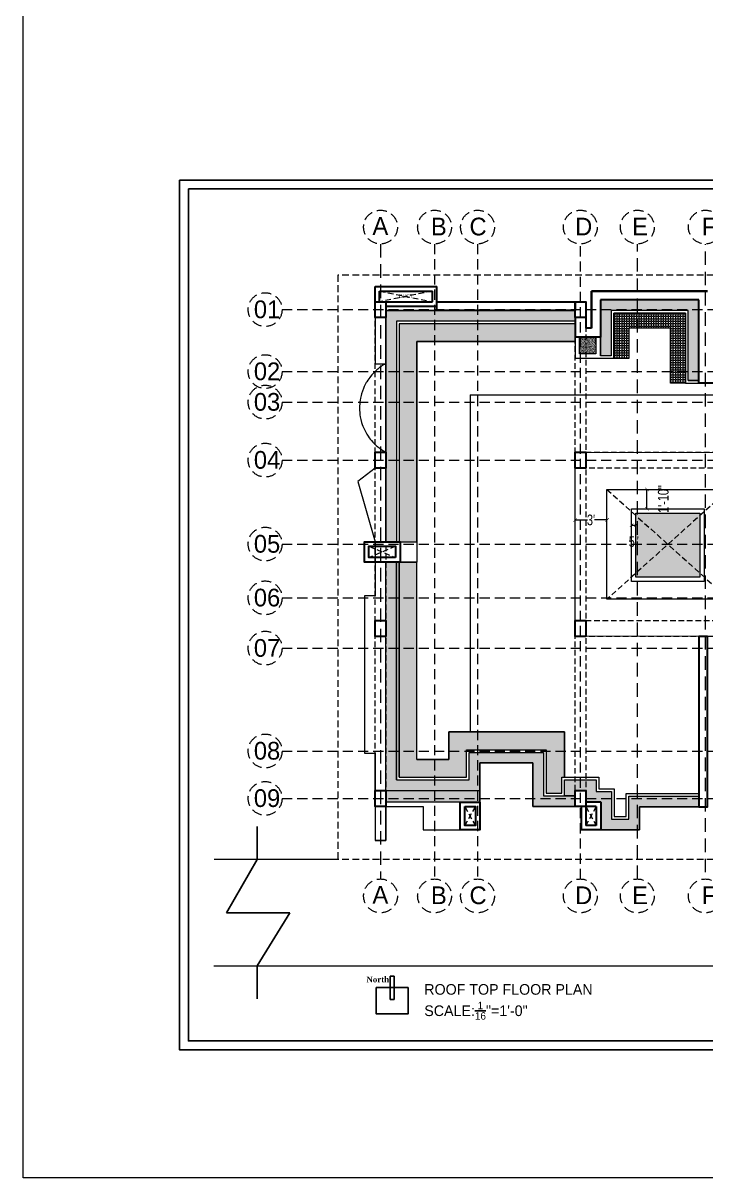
# Model space of a CAD drawing. Header units: inches. Extents: x 23587 to 406221, y -226199 to -75910.
# Drawn here: x 387632 to 388403, y -216016 to -214712 of the extents above; entities that cross this region are included whole.
import ezdxf

# ---------------------------------------------------------------- set-up
doc = ezdxf.new("R2010")
doc.units = ezdxf.units.IN
doc.header["$LTSCALE"] = 25.4
doc.header["$MEASUREMENT"] = 0
doc.header["$PDMODE"] = 34
doc.linetypes.add('DASHED', pattern=[0.75, 0.5, -0.25])
for name, color, linetype, lineweight in [('COLOUM', 1, 'Continuous', 40), ('Fresh air fan', 250, 'Continuous', 0), ('North Line', 7, 'Continuous', 0), ('sill', 252, 'Continuous', 13), ('wall', 7, 'Continuous', 30)]:
    doc.layers.add(name, color=color, linetype=linetype, lineweight=lineweight)
doc.styles.add('2', font='ARIALN.TTF')
doc.styles.add('MtXpl_Times_New_Roma', font='timesbd.ttf')
doc.styles.add('Swis 721 LrCn BT', font='swisscl.ttf')
doc.dimstyles.new('WORKING DIM_01', dxfattribs={"dimtxt": 7, "dimasz": 4, "dimexe": 0.03, "dimexo": 0.0125, "dimgap": 0.0125, "dimtad": 0, "dimdec": 0, "dimzin": 0, "dimdsep": 46, "dimlunit": 4, "dimtxsty": 'Swis 721 LrCn BT', "dimblk": 'ARCHTICK', "dimcen": 0.135, "dimdle": 0.03, "dimclrd": 256, "dimclre": 256, "dimclrt": 256, "dimadec": 0, "dimazin": 0, "dimtfac": 1, "dimtdec": 0, "dimtofl": 0, "dimtmove": 2, "dimatfit": 3, "dimldrblk": 'ARCHTICK', "dimfxl": 0, "dimtolj": 1, "dimtzin": 0, "dimlwd": -1, "dimlwe": -1, "dimarcsym": 0})
pattern_1 = [(37.5, (387455.4772, -204766.60535), (-0.03149668, 0.963411885), [0, -0.76, 0, -0.85, 0, -0.8125]), (7.5, (387455.4772, -204766.6053), (0.88488835, 1.41107303), [0, -0.41, 0, -0.685, 0, -0.2625]), (327.5, (387454.8622, -204766.60535), (1.55707093, 0.00282953), [0, -0.25, 0, -0.9, 0, -1.175]), (317.5, (387454.8622, -204766.6053), (1.5030633, 0.43883778), [0, -0.125, 0, -0.59, 0, -0.675])]
pattern_2 = [(0, (387455.4772, -204766.6053), (0, 2.75), [2, -0.75]), (90, (387455.4772, -204766.6053), (-2.75, 2e-16), [2, -0.75])]
pattern_3 = [(37.5, (387455.4772, -204766.6053), (-0.04724502, 1.44511783), [0, -1.14, 0, -1.275, 0, -1.21875]), (7.5, (387455.4772, -204766.6053), (1.32733253, 2.11660955), [0, -0.615, 0, -1.0275, 0, -0.39375]), (327.5, (387454.5547, -204766.6053), (2.3356064, 0.00424429), [0, -0.375, 0, -1.35, 0, -1.7625]), (317.5, (387454.5547, -204766.6053), (2.25459495, 0.65825667), [0, -0.1875, 0, -0.885, 0, -1.0125])]

# ---------------------------------------------------------------- blocks, each defined once
blk = doc.blocks.new('FGHFDHDFGHFG')
at = {"layer": 'Fresh air fan', "color": 254, "linetype": 'DASHED', "lineweight": 5, "ltscale": 1.2}
for p, q in [((579.9, -6628), (579.9, -7344.9)), ((869.7, -7344.9), (869.7, -6628)), ((946.4, -7337.4), (946.4, -6628)), ((1002.9, -7344.9), (1002.9, -6628))]:
    blk.add_line(p, q, dxfattribs=at)
at = {"layer": 'Fresh air fan', "color": 254, "linetype": 'DASHED', "lineweight": 5, "ltscale": 0.9}
for p, q in [((640.9, -6628), (640.9, -7344.9)), ((689.4, -6628), (689.4, -7344.9)), ((805.4, -7344.9), (805.4, -6628)), ((1043.4, -7344.9), (1043.4, -6628)), ((1102.4, -7344.9), (1102.4, -6628)), ((1140.9, -7344.9), (1140.9, -6628)), ((1278.9, -7344.9), (1278.9, -6628)), ((1335.4, -7344.9), (1335.4, -6628)), ((1411.2, -7344.9), (1411.2, -6628)), ((1470.9, -7344.9), (1470.9, -6628)), ((1541.2, -7344.9), (1541.2, -6628)), ((1598.4, -7344.9), (1598.4, -6628)), ((1669.4, -7344.9), (1669.4, -6628)), ((1719.9, -7344.9), (1719.9, -6628)), ((468.8, -6702), (1823.6, -6702)), ((468.8, -6772), (1823.6, -6772)), ((468.8, -6806.5), (1823.6, -6806.5)), ((468.8, -6872), (1823.6, -6872)), ((468.8, -6966.8), (1823.6, -6966.8)), ((468.8, -7027.5), (1823.6, -7027.5)), ((468.8, -7084.3), (1823.6, -7084.3)), ((468.8, -7200.5), (1823.6, -7200.5)), ((468.8, -7254), (1823.6, -7254))]:
    blk.add_line(p, q, dxfattribs=at)
at = {"layer": 'Fresh air fan', "color": 252, "linetype": 'DASHED', "lineweight": 5, "ltscale": 0.9}
for centre in [(579.9, -6608.8), (640.9, -6608.8), (689.4, -6608.8), (805.4, -6608.8), (869.7, -6608.8), (946.4, -6608.8), (1002.9, -6608.8), (1043.4, -6608.8), (1102.4, -6608.8), (1140.9, -6608.8), (1278.9, -6608.8), (1335.4, -6608.8), (1411.2, -6608.8), (1470.9, -6608.8), (1541.2, -6608.8), (1598.4, -6608.8), (1669.4, -6608.8), (1719.9, -6608.8), (449.7, -6702), (1842.8, -6702), (449.7, -6772), (1842.8, -6772), (449.7, -6806.5), (1842.8, -6806.5), (449.7, -6872), (1842.8, -6872), (449.7, -6966.8), (1842.8, -6966.8), (449.7, -7027.5), (1842.8, -7027.5), (449.7, -7084.3), (1842.8, -7084.3), (449.7, -7200.5), (1842.8, -7200.5), (449.7, -7254), (1842.8, -7254), (579.9, -7364.1), (640.9, -7364.1), (689.4, -7364.1), (805.4, -7364.1), (869.7, -7364.1), (946.4, -7364.1), (1002.9, -7364.1), (1043.4, -7364.1), (1102.4, -7364.1), (1140.9, -7364.1), (1278.9, -7364.1), (1335.4, -7364.1), (1411.2, -7364.1), (1470.9, -7364.1), (1541.2, -7364.1), (1598.4, -7364.1), (1669.4, -7364.1), (1719.9, -7364.1)]:
    blk.add_circle(centre, 19.1, dxfattribs=at)
at = {"layer": 'Fresh air fan', "color": 250, "lineweight": 25, "ltscale": 0.09, "char_height": 20, "attachment_point": 1, "style": '2'}
for s, width, insert in [('{\\fCentury Gothic|b0|i0|c0|p34;A}', 20, (570.8, -6597.6)), ('{\\fCentury Gothic|b0|i0|c0|p34;B}', 20, (636.8, -6598.2)), ('{\\fCentury Gothic|b0|i0|c0|p34;C}', 20, (680.3, -6598.2)), ('{\\fCentury Gothic|b0|i0|c0|p34;D}', 20, (799.5, -6598.2)), ('{\\fCentury Gothic|b0|i0|c0|p34;E}', 20, (863.7, -6598.2)), ('{\\fCentury Gothic|b0|i0|c0|p34;F}', 20, (942.3, -6598.2)), ('{\\fCentury Gothic|b0|i0|c0|p34;G}', 20, (991.4, -6598.2)), ('{\\fCentury Gothic|b0|i0|c0|p34;H}', 20, (1036.3, -6598.2)), ('{\\fCentury Gothic|b0|i0|c0|p34;I}', 20, (1101.8, -6598.2)), ('{\\fCentury Gothic|b0|i0|c0|p34;J}', 20, (1134.2, -6598.2)), ('{\\fCentury Gothic|b0|i0|c0|p34;K}', 20, (1273.4, -6598.2)), ('{\\fCentury Gothic|b0|i0|c0|p34;L}', 20, (1331.1, -6598.2)), ('{\\fCentury Gothic|b0|i0|c0|p34;M}', 20, (1400, -6598.2)), ('{\\fCentury Gothic|b0|i0|c0|p34;N}', 20, (1462.4, -6598.2)), ('{\\fCentury Gothic|b0|i0|c0|p34;O}', 20, (1530, -6598.2)), ('{\\fCentury Gothic|b0|i0|c0|p34;P}', 20, (1595.1, -6598.2)), ('{\\fCentury Gothic|b0|i0|c0|p34;Q}', 20, (1658.3, -6598.2)), ('{\\fCentury Gothic|b0|i0|c0|p34;R}', 20, (1715.8, -6598.2)), ('{\\fCentury Gothic|b0|i0|c0|p34;01}', 20, (437, -6691.7)), ('{\\fCentury Gothic|b0|i0|c0|p34;01}', 20, (1830.1, -6691.7)), ('{\\fCentury Gothic|b0|i0|c0|p34;02}', 25.183, (437, -6761.7)), ('{\\fCentury Gothic|b0|i0|c0|p34;02}', 25.183, (1830.1, -6761.7)), ('{\\fCentury Gothic|b0|i0|c0|p34;03}', 25.488, (437, -6796.2)), ('{\\fCentury Gothic|b0|i0|c0|p34;03}', 25.488, (1830.1, -6796.2)), ('{\\fCentury Gothic|b0|i0|c0|p34;04}', 20, (437, -6861.7)), ('{\\fCentury Gothic|b0|i0|c0|p34;04}', 20, (1830.1, -6861.7)), ('{\\fCentury Gothic|b0|i0|c0|p34;05}', 20, (437, -6956.5)), ('{\\fCentury Gothic|b0|i0|c0|p34;05}', 20, (1830.1, -6956.5)), ('{\\fCentury Gothic|b0|i0|c0|p34;06}', 20, (437, -7017.2)), ('{\\fCentury Gothic|b0|i0|c0|p34;06}', 20, (1830.1, -7017.2)), ('{\\fCentury Gothic|b0|i0|c0|p34;07}', 26.708, (437, -7074.1)), ('{\\fCentury Gothic|b0|i0|c0|p34;07}', 26.708, (1830.1, -7074.1)), ('{\\fCentury Gothic|b0|i0|c0|p34;08}', 20, (437, -7190.2)), ('{\\fCentury Gothic|b0|i0|c0|p34;08}', 20, (1830.1, -7190.2)), ('{\\fCentury Gothic|b0|i0|c0|p34;09}', 20, (437, -7243.7)), ('{\\fCentury Gothic|b0|i0|c0|p34;09}', 20, (1830.1, -7243.7)), ('{\\fCentury Gothic|b0|i0|c0|p34;A}', 20, (570.8, -7352.8)), ('{\\fCentury Gothic|b0|i0|c0|p34;B}', 20, (636.8, -7353.4)), ('{\\fCentury Gothic|b0|i0|c0|p34;C}', 20, (680.3, -7353.4)), ('{\\fCentury Gothic|b0|i0|c0|p34;D}', 20, (799.5, -7353.4)), ('{\\fCentury Gothic|b0|i0|c0|p34;E}', 20, (863.7, -7353.4)), ('{\\fCentury Gothic|b0|i0|c0|p34;F}', 20, (942.3, -7353.4)), ('{\\fCentury Gothic|b0|i0|c0|p34;G}', 20, (991.4, -7353.4)), ('{\\fCentury Gothic|b0|i0|c0|p34;H}', 20, (1036.3, -7353.4)), ('{\\fCentury Gothic|b0|i0|c0|p34;I}', 20, (1101.8, -7353.4)), ('{\\fCentury Gothic|b0|i0|c0|p34;J}', 20, (1134.2, -7353.4)), ('{\\fCentury Gothic|b0|i0|c0|p34;K}', 20, (1273.4, -7353.4)), ('{\\fCentury Gothic|b0|i0|c0|p34;L}', 20, (1331.1, -7353.4)), ('{\\fCentury Gothic|b0|i0|c0|p34;M}', 20, (1400, -7353.4)), ('{\\fCentury Gothic|b0|i0|c0|p34;N}', 20, (1462.4, -7353.4)), ('{\\fCentury Gothic|b0|i0|c0|p34;O}', 20, (1530, -7353.4)), ('{\\fCentury Gothic|b0|i0|c0|p34;P}', 20, (1595.1, -7353.4)), ('{\\fCentury Gothic|b0|i0|c0|p34;Q}', 20, (1658.3, -7353.4)), ('{\\fCentury Gothic|b0|i0|c0|p34;R}', 20, (1715.8, -7353.4))]:
    blk.add_mtext_dynamic_manual_height_columns(s, width=width, gutter_width=0.5, heights=[0], dxfattribs=dict(at, insert=insert))
blk = doc.blocks.new('_ArchTick')
at = {"color": 0, "linetype": 'ByBlock', "const_width": 0.15}
blk.add_lwpolyline([(-0.5, -0.5), (0.5, 0.5)], dxfattribs=at)
blk = doc.blocks.new('*D65')
at = {"layer": 'Defpoints', "color": 0, "lineweight": 13, "ltscale": 0.09, "transparency": 16777216}
for p in [(388254.9, -215272.3), (388290.9, -215272.3), (388290.9, -215273.4)]:
    blk.add_point(p, dxfattribs=at)
at = {"layer": 'Fresh air fan', "linetype": 'Continuous', "ltscale": 0.09, "transparency": 16777216}
for p, q in [((388254.9, -215272.3), (388254.9, -215273.4)), ((388254.9, -215273.4), (388268.8, -215273.4)), ((388290.9, -215273.4), (388277, -215273.4)), ((388290.9, -215272.3), (388290.9, -215273.4))]:
    blk.add_line(p, q, dxfattribs=at)
at = {"layer": 'Fresh air fan', "ltscale": 0.09, "transparency": 16777216, "xscale": 4, "yscale": 4, "zscale": 4, "rotation": 180}
blk.add_blockref('_ArchTick', (388254.9, -215273.4), dxfattribs=at)
at = {"layer": 'Fresh air fan', "ltscale": 0.09, "transparency": 16777216, "xscale": 4, "yscale": 4, "zscale": 4}
blk.add_blockref('_ArchTick', (388290.9, -215273.4), dxfattribs=at)
at = {"layer": 'Fresh air fan', "lineweight": 13, "ltscale": 0.09, "transparency": 16777216, "insert": (388272.9, -215273.4), "char_height": 12, "attachment_point": 5, "style": 'Swis 721 LrCn BT'}
blk.add_mtext("\\A1;3'", dxfattribs=at)
blk = doc.blocks.new('*D66')
at = {"layer": 'Defpoints', "color": 0, "lineweight": 13, "ltscale": 0.09, "transparency": 16777216}
for p in [(388318.6, -215278.1), (388323.6, -215278.1), (388323.6, -215279.3)]:
    blk.add_point(p, dxfattribs=at)
at = {"layer": 'Fresh air fan', "linetype": 'Continuous', "ltscale": 0.09, "transparency": 16777216}
for p, q in [((388318.6, -215278.1), (388318.6, -215279.4)), ((388318.6, -215279.3), (388323.6, -215279.3)), ((388323.6, -215278.1), (388323.6, -215279.4))]:
    blk.add_line(p, q, dxfattribs=at)
at = {"layer": 'Fresh air fan', "ltscale": 0.09, "transparency": 16777216, "xscale": 4, "yscale": 4, "zscale": 4, "rotation": 180}
blk.add_blockref('_ArchTick', (388318.6, -215279.3), dxfattribs=at)
at = {"layer": 'Fresh air fan', "ltscale": 0.09, "transparency": 16777216, "xscale": 4, "yscale": 4, "zscale": 4}
blk.add_blockref('_ArchTick', (388323.6, -215279.3), dxfattribs=at)
at = {"layer": 'Fresh air fan', "lineweight": 13, "ltscale": 0.09, "transparency": 16777216, "insert": (388321.1, -215297.8), "char_height": 12, "attachment_point": 5, "style": 'Swis 721 LrCn BT'}
blk.add_mtext('\\A1;5"', dxfattribs=at)
blk = doc.blocks.new('*D67')
at = {"layer": 'Defpoints', "color": 0, "lineweight": 13, "ltscale": 0.09, "transparency": 16777216}
for p in [(388333.7, -215238.9), (388336, -215238.9), (388333.7, -215260.8)]:
    blk.add_point(p, dxfattribs=at)
at = {"layer": 'Fresh air fan', "linetype": 'Continuous', "ltscale": 0.09, "transparency": 16777216}
for p, q in [((388333.8, -215238.9), (388336, -215238.9)), ((388336, -215260.8), (388336, -215238.8)), ((388333.8, -215260.8), (388336, -215260.8))]:
    blk.add_line(p, q, dxfattribs=at)
at = {"layer": 'Fresh air fan', "ltscale": 0.09, "transparency": 16777216, "xscale": 4, "yscale": 4, "zscale": 4}
for p, rotation in [((388336, -215238.9), 90), ((388336, -215260.8), 270)]:
    blk.add_blockref('_ArchTick', p, dxfattribs=dict(at, rotation=rotation))
at = {"layer": 'Fresh air fan', "lineweight": 13, "ltscale": 0.09, "transparency": 16777216, "insert": (388354.5, -215249.8), "char_height": 12, "attachment_point": 5, "rotation": 90, "style": 'Swis 721 LrCn BT'}
blk.add_mtext('\\A1;1\'-10"', dxfattribs=at)

msp = doc.modelspace()

# ---------------------------------------------------------------- hatches: boundary and pattern name
at = {"layer": 'Fresh air fan', "lineweight": 5, "ltscale": 0.09}
h = msp.add_hatch(dxfattribs=at)
h.set_pattern_fill('AR-SAND', color=92, scale=0.5)
h.set_pattern_definition(pattern_1)
h.paths.add_polyline_path([(388283.5, -215066.9), (388283.5, -215024.9), (388394.4, -215024.9), (388394.4, -215115.9), (388382.4, -215115.9), (388382.4, -215036.9), (388295.5, -215036.9), (388295.5, -215087.9), (388283.5, -215087.9)])
h = msp.add_hatch(dxfattribs=at)
h.set_pattern_fill('AR-SAND', color=92, scale=0.5)
h.set_pattern_definition(pattern_1)
h.paths.add_polyline_path([(388041.4, -215036.9), (388254.9, -215036.9), (388254.9, -215048.9), (388053.4, -215048.9), (388053.4, -215297.9), (388041.4, -215297.9)])
at = {"layer": 'Fresh air fan', "lineweight": 5, "ltscale": 0.09, "true_color": 0x636466}
h = msp.add_hatch(dxfattribs=at)
h.set_pattern_fill('ANGLE', color=251, scale=10)
h.set_pattern_definition(pattern_2)
h.paths.add_polyline_path([(388298.5, -215090.9), (388298.5, -215039.9), (388379.4, -215039.9), (388379.4, -215118.9), (388362.4, -215118.9), (388362.4, -215056.9), (388315.5, -215056.9), (388315.5, -215090.9)])
h = msp.add_hatch(dxfattribs=at)
h.set_pattern_fill('ANGLE', color=251, scale=10)
h.set_pattern_definition(pattern_2)
h.paths.add_polyline_path([(388057.4, -215297.9), (388076.4, -215297.9), (388076.4, -215071.9), (388254.9, -215071.9), (388254.9, -215051.9), (388056.4, -215051.9), (388056.4, -215297.9)])
at = {"layer": 'Fresh air fan', "lineweight": 5, "ltscale": 0.09}
h = msp.add_hatch(dxfattribs=at)
h.set_pattern_fill('AR-SAND', color=92, scale=0.5)
h.set_pattern_definition(pattern_1)
h.paths.add_polyline_path([(388259.9, -215066.9), (388278.5, -215066.9), (388278.5, -215085.9), (388259.9, -215085.9)])
h = msp.add_hatch(dxfattribs=at)
h.set_pattern_fill('AR-SAND', color=92, scale=0.75)
h.set_pattern_definition([(37.5, (387455.4772, -204749.1369), (-0.04724502, 1.44511783), [0, -1.14, 0, -1.275, 0, -1.21875]), (7.5, (387455.4772, -204749.1369), (1.32733253, 2.11660955), [0, -0.615, 0, -1.0275, 0, -0.39375]), (327.5, (387454.5547, -204749.1369), (2.3356064, 0.00424429), [0, -0.375, 0, -1.35, 0, -1.7625]), (317.5, (387454.5547, -204749.1369), (2.25459495, 0.65825667), [0, -0.1875, 0, -0.885, 0, -1.0125])])
h.paths.add_polyline_path([(388323.6, -215265.8), (388395.6, -215265.8), (388395.6, -215337.8), (388323.6, -215337.8)])
h = msp.add_hatch(dxfattribs=at)
h.set_pattern_fill('AR-SAND', color=92, scale=0.75)
h.set_pattern_definition(pattern_3)
h.paths.add_polyline_path([(388242.9, -215584.9), (388254.9, -215584.9), (388254.9, -215596.9), (388207.4, -215596.9), (388207.4, -215547.8), (388147.4, -215547.8), (388147.4, -215591.9), (388041.4, -215591.9), (388041.4, -215320.9), (388053.4, -215320.9), (388053.4, -215566.9), (388135.4, -215566.9), (388135.4, -215535.8), (388219.4, -215535.8), (388219.4, -215584.9)])
at = {"layer": 'Fresh air fan', "lineweight": 5, "ltscale": 0.09, "true_color": 0x636466}
h = msp.add_hatch(dxfattribs=at)
h.set_pattern_fill('ANGLE', color=251, scale=10)
h.set_pattern_definition(pattern_2)
h.paths.add_polyline_path([(388242.9, -215563.9), (388242.9, -215512.8), (388112.4, -215512.8), (388112.4, -215543.9), (388076.4, -215543.9), (388076.4, -215320.9), (388056.4, -215320.9), (388056.4, -215563.9), (388132.4, -215563.9), (388132.4, -215532.8), (388222.4, -215532.8), (388222.4, -215581.9), (388239.9, -215581.9), (388239.9, -215563.9)])
at = {"layer": 'Fresh air fan', "lineweight": 5, "ltscale": 0.09}
h = msp.add_hatch(dxfattribs=at)
h.set_pattern_fill('AR-SAND', color=92, scale=0.75)
h.set_pattern_definition(pattern_3)
h.paths.add_polyline_path([(388242.9, -215584.9), (388242.9, -215566.9), (388278.9, -215566.9), (388278.9, -215579.9), (388295.9, -215579.9), (388295.9, -215611.3), (388315.6, -215611.3), (388315.6, -215585.4), (388394.4, -215585.4), (388394.4, -215597.4), (388327.6, -215597.4), (388327.6, -215623.3), (388284.2, -215623.3), (388284.2, -215591.9), (388266.9, -215591.9), (388266.9, -215578.9), (388254.9, -215578.9), (388254.9, -215584.9)])

# ---------------------------------------------------------------- linework, layer by layer
at = {"layer": 'COLOUM', "lineweight": 30}
for points in [[(388041.4, -215044.9), (388029.4, -215044.9), (388029.4, -215026.9), (388041.4, -215026.9)], [(388266.9, -215044.9), (388254.9, -215044.9), (388254.9, -215026.9), (388266.9, -215026.9)], [(388041.4, -215214.9), (388029.4, -215214.9), (388029.4, -215196.9), (388041.4, -215196.9)], [(388266.9, -215214.9), (388254.9, -215214.9), (388254.9, -215196.9), (388266.9, -215196.9)], [(388041.4, -215404.9), (388029.4, -215404.9), (388029.4, -215386.9), (388041.4, -215386.9)], [(388266.9, -215404.9), (388254.9, -215404.9), (388254.9, -215386.9), (388266.9, -215386.9)], [(388041.4, -215596.9), (388029.4, -215596.9), (388029.4, -215578.9), (388041.4, -215578.9)], [(388266.9, -215596.9), (388254.9, -215596.9), (388254.9, -215578.9), (388266.9, -215578.9)]]:
    msp.add_lwpolyline(points, close=True, dxfattribs=at)
at = {"layer": 'Fresh air fan', "color": 140, "linetype": 'DASHED', "lineweight": 5, "ltscale": 0.6}
for p, q in [((389211.4, -214996.9), (387987.4, -214996.9)), ((387987.4, -214996.9), (387987.4, -215656.9)), ((389211.4, -215656.9), (387987.4, -215656.9))]:
    msp.add_line(p, q, dxfattribs=at)
at = {"layer": 'Fresh air fan', "color": 250, "lineweight": 9, "ltscale": 0.09}
for p, q in [((388098.9, -215009.9), (388029.4, -215009.9)), ((388029.4, -215009.9), (388029.4, -215096.9)), ((388098.9, -215026.9), (388098.9, -215009.9)), ((388254.9, -215026.9), (388098.9, -215026.9)), ((388266.9, -215056.9), (388266.9, -215026.9)), ((388254.9, -215036.9), (388041.4, -215036.9)), ((388041.4, -215036.9), (388041.4, -215297.9)), ((388254.9, -215036.9), (388098.9, -215036.9)), ((388053.4, -215048.9), (388053.4, -215297.9)), ((388254.9, -215048.9), (388053.4, -215048.9)), ((388254.9, -215051.9), (388056.4, -215051.9)), ((388056.4, -215051.9), (388056.4, -215297.9)), ((388254.9, -215066.9), (388254.9, -215090.9)), ((388259.9, -215066.9), (388259.9, -215085.9)), ((388278.5, -215066.9), (388278.5, -215085.9)), ((388283.5, -215066.9), (388283.5, -215087.9)), ((388278.5, -215085.9), (388259.9, -215085.9)), ((388029.4, -215096.9), (388041.4, -215096.9)), ((388036.6, -215099.8), (388035.8, -215100.3)), ((388037.7, -215099), (388036.6, -215099.8)), ((388038.9, -215098.3), (388037.7, -215099)), ((388040, -215097.7), (388038.9, -215098.3)), ((388041.4, -215096.9), (388040, -215097.7)), ((388283.5, -215090.9), (388254.9, -215090.9)), ((388295.5, -215087.9), (388283.5, -215087.9)), ((388295.5, -215090.9), (388283.5, -215090.9)), ((388298.5, -215090.9), (388295.5, -215090.9)), ((388023.3, -215112.4), (388022.2, -215113.9)), ((388024.2, -215111.3), (388023.3, -215112.4)), ((388025.6, -215109.6), (388024.2, -215111.3)), ((388026.6, -215108.5), (388025.6, -215109.6)), ((388027.5, -215107.5), (388026.6, -215108.5)), ((388028.9, -215106.1), (388027.5, -215107.5)), ((388030.1, -215104.9), (388028.9, -215106.1)), ((388031.2, -215104), (388030.1, -215104.9)), ((388032.3, -215103), (388031.2, -215104)), ((388033.5, -215102.1), (388032.3, -215103)), ((388034.8, -215101), (388033.5, -215102.1)), ((388035.8, -215100.3), (388034.8, -215101)), ((388016.1, -215125), (388015, -215127.9)), ((388017.1, -215122.6), (388016.1, -215125)), ((388017.8, -215121.2), (388017.1, -215122.6)), ((388018.6, -215119.7), (388017.8, -215121.2)), ((388019.4, -215118.3), (388018.6, -215119.7)), ((388020, -215117.3), (388019.4, -215118.3)), ((388021.1, -215115.5), (388020, -215117.3)), ((388022.2, -215113.9), (388021.1, -215115.5)), ((388379.4, -215118.9), (388394.4, -215118.9)), ((388382.4, -215115.9), (388394.4, -215115.9)), ((388012.4, -215138), (388012.1, -215140)), ((388012.8, -215135.7), (388012.4, -215138)), ((388013.5, -215132.8), (388012.8, -215135.7)), ((388014, -215130.8), (388013.5, -215132.8)), ((388015, -215127.9), (388014, -215130.8)), ((388011.8, -215144.5), (388011.7, -215147.2)), ((388011.7, -215147.2), (388011.8, -215149.7)), ((388011.9, -215142.5), (388011.8, -215144.5)), ((388011.8, -215149.7), (388011.9, -215151.8)), ((388012.1, -215140), (388011.9, -215142.5)), ((388011.9, -215151.8), (388012.2, -215154.5)), ((388012.2, -215154.5), (388012.6, -215156.9)), ((388012.6, -215156.9), (388013.2, -215159.9)), ((388013.2, -215159.9), (388014.1, -215163.2)), ((388014.1, -215163.2), (388014.8, -215165.4)), ((388014.8, -215165.4), (388015.6, -215167.6)), ((388015.6, -215167.6), (388016.5, -215169.7)), ((388016.5, -215169.7), (388017.6, -215172)), ((388017.6, -215172), (388018.8, -215174.3)), ((388018.8, -215174.3), (388020, -215176.4)), ((388020, -215176.4), (388021.4, -215178.7)), ((388021.4, -215178.7), (388022.7, -215180.5)), ((388022.7, -215180.5), (388023.9, -215182.1)), ((388023.9, -215182.1), (388025.3, -215183.8)), ((388025.3, -215183.8), (388026.8, -215185.5)), ((388026.8, -215185.5), (388028.9, -215187.6)), ((388028.9, -215187.6), (388030.5, -215189.1)), ((388030.5, -215189.1), (388032.3, -215190.7)), ((388032.3, -215190.7), (388034.5, -215192.4)), ((388041.4, -215196.9), (388029.4, -215196.9)), ((388029.4, -215196.9), (388029.4, -215214.9)), ((388034.5, -215192.4), (388036.9, -215194.1)), ((388036.9, -215194.1), (388038.8, -215195.4)), ((388038.8, -215195.4), (388041.4, -215196.9)), ((388029.4, -215214.9), (388009.7, -215230)), ((388009.7, -215230), (388029.4, -215297.9)), ((388029.4, -215297.9), (388029.4, -215358.9)), ((388041.4, -215578.9), (388041.4, -215320.9)), ((388053.4, -215566.9), (388053.4, -215320.9)), ((388056.4, -215563.9), (388056.4, -215320.9)), ((388029.4, -215358.9), (388017.4, -215358.9)), ((388017.4, -215358.9), (388017.4, -215536.9)), ((388394.4, -215597.4), (388394.4, -215404.9)), ((388017.4, -215536.9), (388029.4, -215536.9)), ((388029.4, -215536.9), (388029.4, -215596.9)), ((388132.4, -215563.9), (388132.4, -215532.8)), ((388132.4, -215532.8), (388222.4, -215532.8)), ((388135.4, -215566.9), (388135.4, -215535.8)), ((388135.4, -215535.8), (388219.4, -215535.8)), ((388219.4, -215535.8), (388219.4, -215584.9)), ((388222.4, -215532.8), (388222.4, -215581.9)), ((388147.4, -215623.3), (388147.4, -215547.8)), ((388147.4, -215547.8), (388207.4, -215547.8)), ((388147.4, -215578.9), (388147.4, -215547.8)), ((388147.4, -215547.8), (388207.4, -215547.8)), ((388207.4, -215547.8), (388207.4, -215596.9)), ((388207.4, -215547.8), (388207.4, -215596.9)), ((388053.4, -215566.9), (388135.4, -215566.9)), ((388056.4, -215563.9), (388132.4, -215563.9)), ((388239.9, -215581.9), (388239.9, -215563.9)), ((388239.9, -215563.9), (388281.9, -215563.9)), ((388242.9, -215584.9), (388242.9, -215566.9)), ((388242.9, -215566.9), (388278.9, -215566.9)), ((388278.9, -215566.9), (388278.9, -215579.9)), ((388281.9, -215563.9), (388281.9, -215576.9)), ((388041.4, -215578.9), (388147.4, -215578.9)), ((388222.4, -215581.9), (388239.9, -215581.9)), ((388254.9, -215596.9), (388254.9, -215578.9)), ((388254.9, -215578.9), (388266.9, -215578.9)), ((388266.9, -215578.9), (388266.9, -215591.9)), ((388278.9, -215579.9), (388295.9, -215579.9)), ((388281.9, -215576.9), (388298.9, -215576.9)), ((388295.9, -215579.9), (388295.9, -215611.3)), ((388298.9, -215576.9), (388298.9, -215608.3)), ((388312.6, -215608.3), (388312.6, -215582.4)), ((388312.6, -215582.4), (388394.4, -215582.4)), ((388219.4, -215584.9), (388242.9, -215584.9)), ((388266.9, -215591.9), (388283.9, -215591.9)), ((388283.9, -215591.9), (388283.9, -215623.3)), ((388315.6, -215611.3), (388315.6, -215585.4)), ((388315.6, -215585.4), (388394.4, -215585.4)), ((388029.4, -215596.9), (388029.4, -215635.3)), ((388041.4, -215635.3), (388041.4, -215596.9)), ((388041.4, -215596.9), (388083.4, -215596.9)), ((388083.4, -215596.9), (388083.4, -215623.3)), ((388207.4, -215596.9), (388261.9, -215596.9)), ((388207.4, -215596.9), (388254.9, -215596.9)), ((388261.9, -215596.9), (388261.9, -215623.3)), ((388298.9, -215608.3), (388312.6, -215608.3)), ((388399.4, -215597.4), (388327.6, -215597.4)), ((388327.6, -215623.3), (388327.6, -215597.4)), ((388327.6, -215597.4), (388404.4, -215597.4)), ((388327.6, -215623.3), (388327.6, -215597.4)), ((388327.6, -215597.4), (388394.4, -215597.4)), ((388295.9, -215611.3), (388315.6, -215611.3)), ((388083.4, -215623.3), (388147.4, -215623.3)), ((388261.9, -215623.3), (388327.6, -215623.3)), ((388283.9, -215623.3), (388327.6, -215623.3)), ((388029.4, -215635.3), (388041.4, -215635.3)), ((387987.4, -215656.9), (387847.7, -215656.9))]:
    msp.add_line(p, q, dxfattribs=at)
at = {"layer": 'Fresh air fan', "color": 250, "lineweight": 30, "ltscale": 0.09}
for p, q in [((388273.5, -215014.9), (388404.4, -215014.9)), ((388273.5, -215056.9), (388273.5, -215014.9)), ((388404.4, -215014.9), (388273.5, -215014.9)), ((388273.5, -215014.9), (388273.5, -215056.9)), ((388394.4, -215024.9), (388283.5, -215024.9)), ((388283.5, -215024.9), (388283.5, -215066.9)), ((388394.4, -215118.9), (388394.4, -215024.9)), ((388254.9, -215044.9), (388254.9, -215066.9)), ((388266.9, -215044.9), (388266.9, -215056.9)), ((388273.5, -215056.9), (388266.9, -215056.9)), ((388283.5, -215066.9), (388254.9, -215066.9)), ((388419.9, -215118.9), (388394.4, -215118.9))]:
    msp.add_line(p, q, dxfattribs=at)
at = {"layer": 'Fresh air fan', "color": 72, "lineweight": 15, "ltscale": 0.09}
for p, q in [((388362.4, -215056.9), (388315.5, -215056.9)), ((388315.5, -215056.9), (388315.5, -215090.9)), ((388362.4, -215118.9), (388362.4, -215056.9)), ((388076.4, -215071.9), (388076.4, -215320.9)), ((388254.9, -215071.9), (388076.4, -215071.9)), ((388315.5, -215090.9), (388298.5, -215090.9)), ((388379.4, -215118.9), (388362.4, -215118.9)), ((388057.4, -215297.9), (388076.4, -215297.9)), ((388057.4, -215320.9), (388076.4, -215320.9)), ((388076.4, -215543.9), (388076.4, -215320.9)), ((388112.4, -215543.9), (388112.4, -215512.8)), ((388112.4, -215512.8), (388242.9, -215512.8)), ((388242.9, -215512.8), (388242.9, -215563.9)), ((388076.4, -215543.9), (388112.4, -215543.9))]:
    msp.add_line(p, q, dxfattribs=at)
at = {"layer": 'Fresh air fan', "color": 250, "lineweight": 13, "ltscale": 0.09}
for q in [(388136.4, -215512.8), (388419.9, -215131.9)]:
    msp.add_line((388136.4, -215131.9), q, dxfattribs=at)
at = {"layer": 'Fresh air fan', "color": 250, "lineweight": 5, "ltscale": 0.09}
for p, q in [((388029.4, -215578.9), (388029.4, -215536.9)), ((388207.4, -215547.8), (388147.4, -215547.8)), ((388029.4, -215596.9), (388029.4, -215635.3)), ((388041.4, -215596.9), (388083.4, -215596.9)), ((388041.4, -215596.9), (388041.4, -215635.3)), ((388254.9, -215596.9), (388207.4, -215596.9))]:
    msp.add_line(p, q, dxfattribs=at)
at = {"layer": 'Fresh air fan', "color": 8, "lineweight": 25, "ltscale": 0.09}
for p, q in [((387896.1, -215656.9), (387896.1, -215619.7)), ((387861.5, -215716.9), (387896.1, -215656.9)), ((387933, -215716.9), (387861.5, -215716.9)), ((387933, -215716.9), (387896.1, -215776.9)), ((387896.1, -215776.9), (387896.1, -215814))]:
    msp.add_line(p, q, dxfattribs=at)
at = {"layer": 'Fresh air fan', "color": 250, "lineweight": 25, "ltscale": 0.09}
msp.add_line((388041.4, -215635.3), (388029.4, -215635.3), dxfattribs=at)
at = {"layer": 'Fresh air fan', "color": 250, "lineweight": 13, "ltscale": 0.09}
for points in [[(387632.2, -211171.3), (389535.9, -211171.3), (389535.9, -216016.4), (387632.2, -216016.4)], [(388254.9, -215196.7), (388464.4, -215197), (388464.4, -215405), (388254.9, -215404.7)], [(388290.9, -215238.9), (388428.4, -215238.9), (388428.4, -215362.9), (388290.9, -215362.9)]]:
    msp.add_lwpolyline(points, close=True, dxfattribs=at)
at = {"layer": 'Fresh air fan', "color": 250, "lineweight": 25, "ltscale": 0.09}
for points in [[(387808.6, -214889.5), (389398.6, -214889.5), (389398.6, -215871.6), (387808.6, -215871.6)], [(387818.6, -214899.5), (389388.6, -214899.5), (389388.6, -215861.6), (387818.6, -215861.6)], [(388050.8, -215814.8), (388046.3, -215814.8), (388046.3, -215788.7), (388050.8, -215788.7)], [(388066.6, -215801.4), (388030.5, -215801.4), (388030.5, -215831.1), (388066.6, -215831.1)]]:
    msp.add_lwpolyline(points, close=True, dxfattribs=at)
at = {"layer": 'Fresh air fan', "color": 250, "lineweight": 30, "ltscale": 0.09}
for points in [[(388098.9, -215026.9), (388254.9, -215026.9), (388254.9, -215036.9), (388098.9, -215036.9)], [(388394.4, -215597.4), (388404.4, -215597.4), (388404.4, -215404.9), (388394.4, -215404.9)]]:
    msp.add_lwpolyline(points, close=True, dxfattribs=at)
at = {"layer": 'Fresh air fan', "color": 250, "lineweight": 9, "ltscale": 0.09}
for points in [[(388394.4, -215118.9), (388394.4, -215024.9), (388283.5, -215024.9), (388283.5, -215087.9)], [(388283.5, -215066.9), (388283.5, -215024.9), (388394.4, -215024.9), (388394.4, -215115.9), (388382.4, -215115.9), (388382.4, -215036.9), (388295.5, -215036.9), (388295.5, -215087.9), (388283.5, -215087.9), (388283.5, -215066.9)], [(388041.4, -215036.9), (388254.9, -215036.9), (388254.9, -215048.9), (388053.4, -215048.9), (388053.4, -215297.9), (388041.4, -215297.9), (388041.4, -215036.9)], [(388382.4, -215115.9), (388382.4, -215036.9), (388295.5, -215036.9), (388295.5, -215087.9)], [(388379.4, -215118.9), (388379.4, -215039.9), (388298.5, -215039.9), (388298.5, -215090.9)]]:
    msp.add_lwpolyline(points, dxfattribs=at)
at = {"layer": 'Fresh air fan', "color": 20, "linetype": 'DASHED', "lineweight": 13, "ltscale": 0.5}
for points in [[(388029.4, -215044.9), (388041.4, -215044.9), (388041.4, -215578.9), (388029.4, -215578.9)], [(388254.9, -215044.9), (388266.9, -215044.9), (388266.9, -215578.9), (388254.9, -215578.9)], [(388266.9, -215196.9), (388924.9, -215196.9), (388924.9, -215214.9), (388266.9, -215214.9)], [(388266.9, -215386.9), (388924.9, -215386.9), (388924.9, -215404.9), (388266.9, -215404.9)]]:
    msp.add_lwpolyline(points, close=True, dxfattribs=at)
at = {"layer": 'Fresh air fan', "color": 250, "lineweight": 13, "ltscale": 0.09}
for points in [[(388298.5, -215090.9), (388298.5, -215039.9), (388379.4, -215039.9), (388379.4, -215118.9), (388362.4, -215118.9), (388362.4, -215056.9), (388315.5, -215056.9), (388315.5, -215090.9), (388298.5, -215090.9)], [(388057.4, -215297.9), (388076.4, -215297.9), (388076.4, -215071.9), (388254.9, -215071.9), (388254.9, -215051.9), (388056.4, -215051.9), (388056.4, -215297.9), (388057.4, -215297.9)], [(388242.9, -215584.9), (388254.9, -215584.9), (388254.9, -215596.9), (388207.4, -215596.9), (388207.4, -215547.8), (388147.4, -215547.8), (388147.4, -215591.9), (388041.4, -215591.9), (388041.4, -215320.9), (388053.4, -215320.9), (388053.4, -215566.9), (388135.4, -215566.9), (388135.4, -215535.8), (388219.4, -215535.8), (388219.4, -215584.9), (388242.9, -215584.9)], [(388242.9, -215563.9), (388242.9, -215512.8), (388112.4, -215512.8), (388112.4, -215543.9), (388076.4, -215543.9), (388076.4, -215320.9), (388056.4, -215320.9), (388056.4, -215563.9), (388132.4, -215563.9), (388132.4, -215532.8), (388222.4, -215532.8), (388222.4, -215581.9), (388239.9, -215581.9), (388239.9, -215563.9), (388242.9, -215563.9)], [(388242.9, -215584.9), (388242.9, -215566.9), (388278.9, -215566.9), (388278.9, -215579.9), (388295.9, -215579.9), (388295.9, -215611.3), (388315.6, -215611.3), (388315.6, -215585.4), (388394.4, -215585.4), (388394.4, -215597.4), (388327.6, -215597.4), (388327.6, -215623.3), (388284.2, -215623.3), (388284.2, -215591.9), (388266.9, -215591.9), (388266.9, -215578.9), (388254.9, -215578.9), (388254.9, -215584.9), (388242.9, -215584.9)]]:
    msp.add_lwpolyline(points, dxfattribs=at)
at = {"layer": 'Fresh air fan', "color": 250, "lineweight": 9, "ltscale": 0.09}
for points in [[(388259.9, -215066.9), (388278.5, -215066.9), (388278.5, -215085.9), (388259.9, -215085.9)], [(388318.6, -215260.8), (388400.6, -215260.8), (388400.6, -215342.8), (388318.6, -215342.8)], [(388323.6, -215265.8), (388395.6, -215265.8), (388395.6, -215337.8), (388323.6, -215337.8)]]:
    msp.add_lwpolyline(points, close=True, dxfattribs=at)
at = {"layer": 'sill', "linetype": 'DASHED', "lineweight": 9, "ltscale": 0.5}
for p, q in [((388034.4, -215014.9), (388093.9, -215026.9)), ((388093.9, -215014.9), (388034.4, -215026.9)), ((388290.9, -215238.9), (388428.4, -215362.9)), ((388428.4, -215238.9), (388290.9, -215362.9)), ((388052.4, -215302.9), (388022.4, -215315.9)), ((388022.4, -215302.9), (388052.4, -215315.9)), ((388130.4, -215596.9), (388142.4, -215618.3)), ((388142.4, -215596.9), (388130.4, -215618.3)), ((388278.9, -215596.9), (388266.9, -215618.3)), ((388266.9, -215596.9), (388278.9, -215618.3))]:
    msp.add_line(p, q, dxfattribs=at)
at = {"layer": 'wall', "lineweight": 30}
for p, q in [((388029.4, -215009.9), (388098.9, -215009.9)), ((388029.4, -215026.9), (388029.4, -215009.9)), ((388034.4, -215014.9), (388093.9, -215014.9)), ((388034.4, -215026.9), (388034.4, -215014.9)), ((388093.9, -215026.9), (388093.9, -215014.9)), ((388098.9, -215031.9), (388098.9, -215009.9)), ((388041.4, -215026.9), (388093.9, -215026.9)), ((388041.4, -215031.9), (388098.9, -215031.9)), ((388283.9, -215591.9), (388266.9, -215591.9)), ((388283.9, -215591.9), (388283.9, -215623.3)), ((388261.9, -215596.9), (388261.9, -215623.3)), ((388266.9, -215596.9), (388266.9, -215618.3)), ((388278.9, -215596.9), (388266.9, -215596.9)), ((388278.9, -215596.9), (388278.9, -215618.3)), ((388278.9, -215618.3), (388266.9, -215618.3)), ((388283.9, -215623.3), (388261.9, -215623.3))]:
    msp.add_line(p, q, dxfattribs=at)
at = {"layer": 'wall', "linetype": 'Continuous', "lineweight": 0}
msp.add_line((387847.2, -215776.9), (389161.4, -215776.9), dxfattribs=at)
at = {"layer": 'wall', "lineweight": 30}
for points in [[(388057.4, -215320.9), (388017.4, -215320.9), (388017.4, -215297.9), (388057.4, -215297.9)], [(388052.4, -215315.9), (388022.4, -215315.9), (388022.4, -215302.9), (388052.4, -215302.9)], [(388125.4, -215591.9), (388147.4, -215591.9), (388147.4, -215623.3), (388125.4, -215623.3)], [(388130.4, -215596.9), (388142.4, -215596.9), (388142.4, -215618.3), (388130.4, -215618.3)]]:
    msp.add_lwpolyline(points, close=True, dxfattribs=at)

# ---------------------------------------------------------------- block references
at = {"layer": 'Fresh air fan', "color": 251, "lineweight": 5, "ltscale": 0.09, "true_color": 0x636466}
msp.add_blockref('FGHFDHDFGHFG', (387455.5, -208333.8), dxfattribs=at)

# ---------------------------------------------------------------- texts
at = {"layer": 'Fresh air fan', "color": 250, "lineweight": 9, "ltscale": 0.09, "insert": (388051.7, -215018.6), "char_height": 4, "attachment_point": 1, "style": '2'}
msp.add_mtext_dynamic_manual_height_columns('{\\fCentury Gothic|b0|i0|c0|p34;   DUCT}', width=55.397, gutter_width=0.5, heights=[0], dxfattribs=at)
at = {"layer": 'Fresh air fan', "color": 250, "lineweight": 25, "ltscale": 0.09, "insert": (388084.8, -215797.5), "char_height": 12, "attachment_point": 1, "style": '2'}
msp.add_mtext_dynamic_manual_height_columns('\\A1;{\\fCentury Gothic|b0|i0|c0|p34;ROOF TOP FLOOR PLAN\\PSCALE:\\H0.7x;\\S1/16;\\H1.4286x;"=1\'-0"}', width=187.573, gutter_width=0.5, heights=[0], dxfattribs=at)
at = {"layer": 'North Line', "linetype": 'Continuous', "lineweight": 0, "style": 'MtXpl_Times_New_Roma', "oblique": 0}
msp.add_text('North', height=6.63, rotation=0.7253, dxfattribs=at).set_placement((388019.5, -215795.7))

# ---------------------------------------------------------------- dimensions: what is measured, and where the dimension line sits
at = {"layer": 'Fresh air fan', "color": 250, "lineweight": 13, "ltscale": 0.09}
dim = msp.add_linear_dim(base=(388336, -215238.9), p1=(388333.7, -215260.8), p2=(388333.7, -215238.9), angle=90, dimstyle='WORKING DIM_01', override={"dimtxt": 12, "dimfxl": 4, "dimfxlon": 1}, dxfattribs=at)
dim.commit()
dim.dimension.update_dxf_attribs({"geometry": '*D67', "text_midpoint": (388354.5, -215249.8)})
for base, p1, p2, picture, middle in [((388290.9, -215273.4), (388254.9, -215272.3), (388290.9, -215272.3), '*D65', (388272.9, -215273.4)), ((388323.6, -215279.3), (388318.6, -215278.1), (388323.6, -215278.1), '*D66', (388321.1, -215297.8))]:
    dim = msp.add_linear_dim(base=base, p1=p1, p2=p2, dimstyle='WORKING DIM_01', override={"dimtxt": 12, "dimfxl": 4, "dimfxlon": 1}, dxfattribs=at)
    dim.commit()
    dim.dimension.update_dxf_attribs({"geometry": picture, "text_midpoint": middle})

doc.saveas('drawing.dxf')
